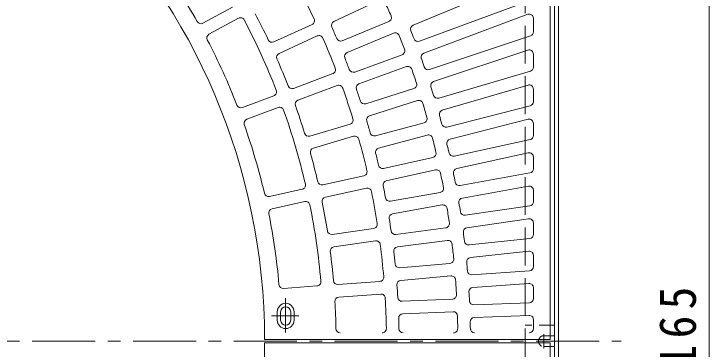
# Model space of a CAD drawing. Units: millimetres at full size, sheet at 1:15; details may follow other scales. Extents: x -2648 to 2841, y -2054 to 1725.
# Drawn here: x -982 to -154, y 521 to 920 of the extents above; entities that cross this region are included whole.
import ezdxf

# ---------------------------------------------------------------- set-up
doc = ezdxf.new("R2010")
doc.units = ezdxf.units.MM
doc.header["$LTSCALE"] = 15
for name, pattern in [('CHAIN1', [8, 5, -1, 1, -1]), ('CHAIN2', [12, 9, -1, 1, -1]), ('DASHED1', [1.8, 1.2, -0.6]), ('DASHED3', [4, 3, -1])]:
    doc.linetypes.add(name, pattern=pattern)
for name, color, linetype, lineweight in [('0-0', 3, 'Continuous', 9), ('0-1', 2, 'Continuous', 9), ('0-4', 6, 'Continuous', 9)]:
    doc.layers.add(name, color=color, linetype=linetype, lineweight=lineweight)
doc.styles.add('ＭＳ ゴシック', font='')
doc.styles.get('ＭＳ ゴシック').set_extended_font_data('MS Gothic')

msp = doc.modelspace()

# ---------------------------------------------------------------- linework, layer by layer
at = {"layer": '0-0'}
for p, q in [((-343.05, 532.8), (-343.05, 1620.8)), ((-369.96, 963.02), (-506.37, 906.52)), ((-546.3, 936.02), (-600.68, 910.66)), ((-366.3, 936.68), (-498.79, 887.26)), ((-721.41, 927.92), (-756.53, 908.75)), ((-369.79, 919.37), (-493.55, 873.21)), ((-714.23, 914.76), (-749.34, 895.59)), ((-535.21, 910.81), (-590.64, 887.85)), ((-363.05, 914.68), (-363.05, 898.44)), ((-626.67, 907.3), (-672.15, 886.53)), ((-529.47, 896.96), (-584.9, 873.99)), ((-620.44, 893.66), (-665.92, 872.89)), ((-366.47, 893.69), (-486.66, 853.69)), ((-519.48, 871.29), (-575.87, 850.77)), ((-369.62, 876.83), (-481.92, 839.46)), ((-363.05, 872.09), (-363.05, 856.54)), ((-514.35, 857.19), (-570.74, 836.67)), ((-601.86, 848.82), (-648.71, 831.34)), ((-366.64, 851.74), (-475.74, 819.7)), ((-596.62, 834.76), (-643.47, 817.29)), ((-505.5, 831.12), (-562.73, 813.07)), ((-369.45, 835.28), (-471.51, 805.31)), ((-363.05, 830.48), (-363.05, 815.52)), ((-672.14, 822.61), (-709.62, 808.63)), ((-500.99, 816.81), (-558.22, 798.77)), ((-666.9, 808.55), (-704.38, 794.57)), ((-366.81, 810.68), (-466.04, 785.35)), ((-581.29, 788.71), (-629.27, 774.62)), ((-493.29, 790.37), (-551.25, 774.84)), ((-369.28, 794.57), (-462.33, 770.82)), ((-363.05, 789.72), (-363.05, 775.27)), ((-577.07, 774.32), (-625.05, 760.23)), ((-489.4, 775.88), (-547.36, 760.35)), ((-366.98, 770.38), (-457.57, 750.68)), ((-369.11, 754.57), (-454.38, 736.02)), ((-482.86, 749.13), (-541.44, 736.15)), ((-363.05, 749.68), (-363.05, 735.65)), ((-479.61, 734.49), (-538.19, 721.5)), ((-367.16, 730.73), (-450.34, 715.72)), ((-565.06, 727.29), (-613.93, 716.66)), ((-561.88, 712.64), (-610.74, 702.01)), ((-368.93, 715.16), (-447.68, 700.96)), ((-638.36, 711.35), (-677.45, 702.84)), ((-474.24, 707.48), (-533.33, 697.06)), ((-363.05, 710.24), (-363.05, 696.55)), ((-635.17, 696.69), (-674.26, 688.19)), ((-471.63, 692.71), (-530.73, 682.29)), ((-367.33, 691.6), (-444.37, 680.53)), ((-368.76, 676.24), (-442.23, 665.68)), ((-363.05, 671.29), (-363.05, 657.87)), ((-553.26, 664.87), (-602.75, 657.75)), ((-467.44, 665.49), (-526.94, 657.65)), ((-551.12, 650.02), (-600.62, 642.91)), ((-465.49, 650.62), (-524.98, 642.78)), ((-367.51, 652.9), (-439.65, 645.14)), ((-368.58, 637.7), (-438.05, 630.23)), ((-363.05, 632.73), (-363.05, 619.5)), ((-462.49, 623.24), (-522.27, 618.01)), ((-367.69, 614.51), (-436.21, 609.61)), ((-461.18, 608.3), (-520.96, 603.07)), ((-620.75, 596.41), (-660.65, 593.56)), ((-545.93, 601.77), (-595.81, 598.2)), ((-368.4, 599.42), (-435.14, 594.65)), ((-363.05, 594.44), (-363.05, 581.34)), ((-658.04, 541.14), (-658.04, 581.78)), ((-544.86, 586.8), (-594.74, 583.24)), ((-459.38, 580.82), (-519.33, 578.2)), ((-367.87, 576.35), (-434.03, 573.98)), ((-668.04, 565.8), (-668.04, 555.8)), ((-664.04, 565.8), (-664.04, 555.8)), ((-652.04, 565.8), (-652.04, 555.8)), ((-648.04, 565.8), (-648.04, 555.8)), ((-458.73, 565.83), (-518.67, 563.21)), ((-642.23, 560.8), (-674.86, 560.8)), ((-368.22, 561.32), (-433.49, 558.99)), ((-363.05, 556.33), (-363.05, 545.8)), ((-343.05, 532.8), (-683.05, 532.8)), ((-343.05, 528.8), (-683.05, 528.8)), ((-343.05, 528.8), (-343.05, -559.2))]:
    msp.add_line(p, q, dxfattribs=at)
for centre, radius, start, end in [((-1433.04, 530.8), 750, 0.15277, 89.84729), ((-1433.04, 530.8), 770, 29.56055, 35.89407), ((-1433.04, 530.8), 895, 25.35016, 27.8316), ((-1433.04, 530.8), 980, 23.23456, 24.26541), ((-1433.04, 530.8), 835, 25.39807, 27.78371), ((-368.05, 914.68), 5, 0, 110.45438), ((-758.92, 913.14), 5, 209.56021, 298.63643), ((-711.83, 910.37), 5, 27.75713, 118.63838), ((-1433.04, 530.8), 820, 21.33334, 27.75758), ((-628.74, 911.85), 5, 294.54602, 25.34903), ((-598.57, 906.13), 5, 114.99986, 204.21667), ((-537.12, 915.43), 5, 292.49905, 23.23526), ((-1433.04, 530.8), 910, 23.28273, 24.21724), ((-504.45, 901.9), 5, 112.50041, 201.78349), ((-746.94, 891.2), 5, 118.63637, 207.71094), ((-618.36, 889.11), 5, 23.74219, 114.54474), ((-527.55, 892.34), 5, 21.76482, 112.49986), ((-1433.04, 530.8), 980, 20.73456, 21.76541), ((-1433.04, 530.8), 995, 21.17072, 21.78374), ((-368.05, 898.44), 5, 288.40981, 0), ((-1433.04, 530.8), 770, 21.37872, 27.71225), ((-674.23, 891.08), 5, 205.39735, 294.54602), ((-1433.04, 530.8), 895, 21.25926, 23.74071), ((-592.56, 892.47), 5, 203.28345, 292.49905), ((-500.54, 891.95), 5, 201.17039, 290.45438), ((-521.19, 875.99), 5, 289.99905, 20.73526), ((-663.85, 868.34), 5, 114.54474, 203.69359), ((-582.99, 869.37), 5, 112.49986, 201.71667), ((-491.8, 868.52), 5, 110.45438, 199.73766), ((-368.05, 872.09), 5, 0, 108.40981), ((-1433.04, 530.8), 835, 21.30717, 23.69281), ((-1433.04, 530.8), 910, 20.78273, 21.71724), ((-1433.04, 530.8), 995, 19.12527, 19.7383), ((-603.61, 853.5), 5, 290.45512, 21.25813), ((-577.58, 855.46), 5, 200.78345, 289.99905), ((-512.64, 852.5), 5, 19.26482, 109.99986), ((-1433.04, 530.8), 980, 18.23456, 19.26541), ((-488.24, 858.43), 5, 199.12621, 288.40981), ((-368.05, 856.54), 5, 286.36263, 0), ((-569.03, 831.97), 5, 109.99986, 199.21667), ((-507.01, 835.89), 5, 287.49905, 18.23526), ((-480.35, 834.71), 5, 108.40981, 197.69341), ((-673.89, 827.29), 5, 290.45461, 21.33183), ((-650.46, 836.03), 5, 201.30646, 290.45512), ((-594.87, 830.08), 5, 19.65128, 110.45383), ((-1433.04, 530.8), 895, 17.16835, 19.6498), ((-1433.04, 530.8), 910, 18.28273, 19.21724), ((-1433.04, 530.8), 995, 17.07982, 17.69284), ((-368.05, 830.48), 5, 0, 106.36343), ((-477.15, 824.5), 5, 197.08018, 286.36263), ((-711.37, 813.31), 5, 201.37839, 290.45461), ((-641.73, 812.6), 5, 110.45383, 199.60268), ((-564.23, 817.84), 5, 198.28345, 287.49905), ((-499.49, 812.04), 5, 16.76482, 107.49986), ((-1433.04, 530.8), 980, 15.73456, 16.76541), ((-368.05, 815.52), 5, 284.31715, 0), ((-665.15, 803.87), 5, 19.57532, 110.45657), ((-1433.04, 530.8), 820, 13.15154, 19.57578), ((-1433.04, 530.8), 835, 17.21626, 19.6019), ((-470.1, 800.52), 5, 106.36263, 195.64825), ((-582.7, 793.51), 5, 286.36421, 17.16722), ((-556.72, 794), 5, 107.49986, 196.71667), ((-494.58, 795.2), 5, 284.99905, 15.73526), ((-1433.04, 530.8), 995, 15.03438, 15.64738), ((-368.05, 789.72), 5, 0, 104.31715), ((-702.63, 789.89), 5, 110.45456, 199.52913), ((-1433.04, 530.8), 770, 13.19691, 19.53044), ((-1433.04, 530.8), 910, 15.78273, 16.71724), ((-467.27, 790.2), 5, 195.03528, 284.31715), ((-552.54, 779.67), 5, 195.78345, 284.99905), ((-630.68, 779.42), 5, 197.21555, 286.36421), ((-575.66, 769.52), 5, 15.56036, 106.36292), ((-1433.04, 530.8), 895, 13.07744, 15.55888), ((-488.11, 771.05), 5, 14.26482, 104.99986), ((-1433.04, 530.8), 980, 13.23456, 14.26541), ((-461.09, 765.97), 5, 104.31715, 193.60249), ((-368.05, 775.27), 5, 282.27261, 0), ((-1433.04, 530.8), 995, 12.98894, 13.60194), ((-623.64, 755.43), 5, 106.36292, 195.51176), ((-1433.04, 530.8), 835, 13.12535, 15.51099), ((-546.07, 755.52), 5, 104.99986, 194.21667), ((-1433.04, 530.8), 910, 13.28273, 14.21724), ((-483.94, 754.01), 5, 282.49905, 13.23526), ((-458.63, 755.56), 5, 192.98759, 282.272), ((-368.05, 749.68), 5, 0, 102.27261), ((-542.52, 741.03), 5, 193.28345, 282.49905), ((-566.13, 732.18), 5, 282.2733, 13.07631), ((-478.53, 729.61), 5, 11.76482, 102.49986), ((-1433.04, 530.8), 980, 10.73456, 11.76541), ((-453.32, 731.13), 5, 102.27261, 191.55602), ((-1433.04, 530.8), 995, 10.94348, 11.5565), ((-368.05, 735.65), 5, 280.22867, 0), ((-614.99, 721.55), 5, 193.12463, 282.2733), ((-537.11, 716.62), 5, 102.49986, 191.71667), ((-639.42, 716.23), 5, 282.2728, 13.15002), ((-560.81, 707.75), 5, 11.46945, 102.272), ((-1433.04, 530.8), 910, 10.78273, 11.71724), ((-475.11, 712.4), 5, 279.99905, 10.73526), ((-451.23, 720.64), 5, 190.94472, 280.22867), ((-368.05, 710.24), 5, 0, 100.22588), ((-678.51, 707.73), 5, 193.19658, 282.2728), ((-1433.04, 530.8), 895, 8.98653, 11.46797), ((-634.11, 691.8), 5, 11.39349, 102.27475), ((-609.68, 697.12), 5, 102.272, 191.42085), ((-1433.04, 530.8), 835, 9.03444, 11.42007), ((-534.2, 701.98), 5, 190.78345, 279.99905), ((-446.79, 696.04), 5, 100.22816, 189.51132), ((-368.05, 696.55), 5, 278.18068, 0), ((-673.2, 683.3), 5, 102.27274, 191.34731), ((-1433.04, 530.8), 820, 4.96971, 11.39395), ((-470.77, 687.78), 5, 9.26482, 99.99986), ((-1433.04, 530.8), 980, 8.23456, 9.26541), ((-1433.04, 530.8), 995, 8.89801, 9.51103), ((-1433.04, 530.8), 770, 5.01509, 11.34862), ((-529.86, 677.36), 5, 99.99986, 189.21667), ((-445.08, 685.48), 5, 188.89854, 278.18109), ((-553.97, 669.82), 5, 278.18239, 8.9854), ((-1433.04, 530.8), 910, 8.28273, 9.21724), ((-468.1, 670.44), 5, 277.49905, 8.23526), ((-368.05, 671.29), 5, 0, 98.18109), ((-441.52, 660.73), 5, 98.18068, 187.46445), ((-603.47, 662.7), 5, 189.03372, 278.18239), ((-527.59, 662.61), 5, 188.28345, 277.49905), ((-1433.04, 530.8), 995, 6.85257, 7.46558), ((-368.05, 657.87), 5, 276.13799, 0), ((-550.41, 645.07), 5, 7.37854, 98.18109), ((-1433.04, 530.8), 895, 4.89561, 7.37706), ((-464.83, 645.66), 5, 6.76482, 97.49986), ((-1433.04, 530.8), 980, 5.73456, 6.76541), ((-440.19, 650.11), 5, 186.85213, 276.13516), ((-599.91, 637.96), 5, 98.18109, 187.32994), ((-524.33, 637.83), 5, 97.49986, 186.71667), ((-368.05, 632.73), 5, 0, 96.13516), ((-1433.04, 530.8), 835, 4.94353, 7.32916), ((-1433.04, 530.8), 910, 5.78273, 6.71724), ((-437.52, 625.26), 5, 96.13516, 185.41881), ((-522.7, 622.99), 5, 185.78345, 274.99905), ((-462.92, 628.22), 5, 274.99905, 5.73526), ((-1433.04, 530.8), 995, 4.80711, 5.42014), ((-436.56, 614.6), 5, 184.80608, 274.09128), ((-368.05, 619.5), 5, 274.09128, 0), ((-546.29, 606.75), 5, 274.09148, 4.89449), ((-460.75, 603.32), 5, 4.26482, 94.99986), ((-661.01, 598.55), 5, 185.01476, 274.09097), ((-621.11, 601.4), 5, 274.09097, 4.9682), ((-596.17, 603.19), 5, 184.94281, 274.09148), ((-520.52, 598.09), 5, 94.99986, 184.21667), ((-1433.04, 530.8), 910, 3.28273, 4.21724), ((-1433.04, 530.8), 980, 3.23456, 4.26541), ((-368.05, 594.44), 5, 0, 94.09128), ((-434.78, 589.66), 5, 94.09148, 183.37463), ((-1433.04, 530.8), 995, 2.76164, 3.37469), ((-594.39, 578.25), 5, 94.09128, 183.23793), ((-544.51, 581.82), 5, 3.28629, 94.09128), ((-1433.04, 530.8), 895, 0.9657, 3.28615), ((-519.55, 583.19), 5, 183.28345, 272.49905), ((-459.6, 585.81), 5, 272.49905, 3.23526), ((-368.05, 581.34), 5, 272.04723, 0), ((-658.04, 565.8), 10, 0, 180), ((-658.04, 565.8), 6, 0, 180), ((-1433.04, 530.8), 835, 1.02319, 3.23824), ((-434.21, 578.98), 5, 182.76047, 272.04439), ((-518.46, 558.22), 5, 92.49893, 181.71773), ((-458.51, 560.84), 5, 1.76598, 92.49893), ((-658.04, 555.8), 10, 180, 0), ((-658.04, 555.8), 6, 180, 0), ((-1433.04, 530.8), 910, 0.9393, 1.71724), ((-1433.04, 530.8), 980, 0.8815, 1.76541), ((-433.31, 554), 5, 92.04439, 181.32872), ((-368.05, 556.33), 5, 0, 92.04439), ((-1433.04, 530.8), 995, 0.85945, 1.32922), ((-593.18, 545.8), 5, 181.02202, 270), ((-543.17, 545.8), 5, 270, 0.96526), ((-518.17, 545.8), 5, 180.9397, 270), ((-458.16, 545.8), 5, 270, 0.88293), ((-433.16, 545.8), 5, 180.86023, 270), ((-368.05, 545.8), 5, 270, 0), ((-1433.04, 530.8), 750, 270.15271, 359.84723)]:
    msp.add_arc(centre, radius, start, end, dxfattribs=at)
at = {"layer": '0-1'}
for p, q in [((-333.05, 1630.8), (-333.05, -569.2)), ((-338.05, 1625.8), (-338.05, -564.2))]:
    msp.add_line(p, q, dxfattribs=at)
at = {"layer": '0-1', "linetype": 'DASHED3'}
msp.add_line((-373.05, 1625.8), (-373.05, -564.2), dxfattribs=at)
at = {"layer": '0-1', "linetype": 'CHAIN2'}
msp.add_line((-350.55, 521.99), (-350.55, 538.95), dxfattribs=at)
at = {"layer": '0-1', "linetype": 'CHAIN1'}
msp.add_line((-2639.77, 530.8), (-258.64, 530.8), dxfattribs=at)
at = {"layer": '0-1', "linetype": 'DASHED1'}
for p, q in [((-350.55, 537.3), (-338.05, 537.3)), ((-350.55, 524.3), (-338.05, 524.3))]:
    msp.add_line(p, q, dxfattribs=at)
msp.add_lwpolyline([(-338.05, 511.87), (-338.05, 549.87), (-373.05, 549.87)], dxfattribs=at)
msp.add_arc((-350.55, 530.8), 6.5, 90, 270, dxfattribs=at)
at = {"layer": '0-4', "color": 7}
msp.add_line((-153.88, 1613.3), (-153.88, -551.7), dxfattribs=at)

# ---------------------------------------------------------------- texts
at = {"layer": '0-4', "color": 2, "insert": (-168.88, 465.17), "char_height": 43.99, "attachment_point": 7, "rotation": 90, "style": 'ＭＳ ゴシック'}
msp.add_mtext('\\T1.28;\\W0.9;2165', dxfattribs=at)

doc.saveas('drawing.dxf')
